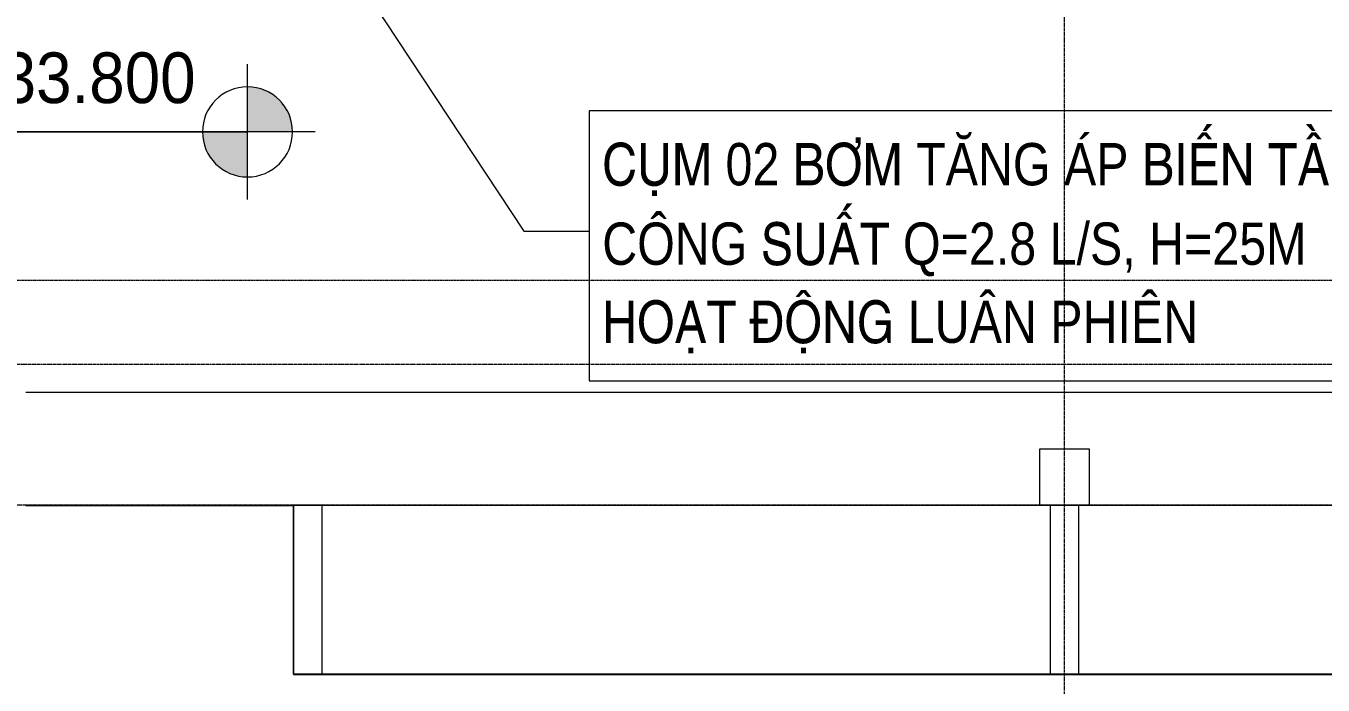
# Model space of a CAD drawing. Header units: millimetres. Extents: x 27447 to 239197, y -15958 to 82878.
# Drawn here: x 84378 to 93589, y 23260 to 27941 of the extents above; entities that cross this region are included whole.
import ezdxf

# ---------------------------------------------------------------- set-up
doc = ezdxf.new("R2010")
doc.units = ezdxf.units.MM
doc.linetypes.add('Dash Dot 3_16_', pattern=[7.9375, 4.7625, -1.5875, 0, -1.5875])
doc.linetypes.add('Grid Line', pattern=[22.225, 12.7, -3.175, 3.175, -3.175])
for name, color, linetype, lineweight in [('0-1', 7, 'Continuous', 5), ('A-FLOR-1', 7, 'Continuous', 9), ('A-WALL', 113, 'Continuous', 9), ('G-ANNO-DIMS', 111, 'Continuous', 9), ('G-ANNO-SYMB-1', 111, 'Dash Dot 3_16_', 18), ('G-IMPT', 8, 'Continuous', 9), ('G-IMPT-2', 7, 'Continuous', 9), ('M-EQPM', 50, 'Continuous', 9), ('S-COLS-1', 7, 'Continuous', 9), ('S-GRID-1', 1, 'Grid Line', 9)]:
    doc.layers.add(name, color=color, linetype=linetype, lineweight=lineweight)
doc.styles.add('Arial_2', font='arial_0.ttf', dxfattribs={"width": 0.9, "height": 360})
doc.styles.add('VNI-Helve-Condense', font='VHELVCN.TTF', dxfattribs={"height": 300})

# ---------------------------------------------------------------- blocks, each defined once
blk = doc.blocks.new('NCV_TKTC_KET CAU_rvt-1-TKCS_MB TẦNG MÁI')
at = {"layer": 'A-FLOR-1'}
for p, q in [((116902.6, 25337.4), (84377.6, 25337.4)), ((84377.6, 24537.4), (116102.6, 24537.4))]:
    blk.add_line(p, q, dxfattribs=at)
at = {"layer": 'S-COLS-1'}
for p, q in [((91577.6, 24936.9), (91927.6, 24936.9)), ((91577.6, 24737.4), (91577.6, 24936.9)), ((91927.6, 24936.9), (91927.6, 24737.4)), ((91577.6, 24537.4), (91577.6, 24737.4)), ((91927.6, 24737.4), (91927.6, 24537.4)), ((91577.6, 24536.9), (91577.6, 24537.4)), ((91927.6, 24536.9), (91577.6, 24536.9)), ((91927.6, 24537.4), (91927.6, 24536.9))]:
    blk.add_line(p, q, dxfattribs=at)
blk = doc.blocks.new('TKTC_XREF_260130_MB TUM MAI - TKTC_XREF_260130_MB TUM MAI_dwg-4167669-TKCS_MB TẦNG MÁI')
at = {"layer": 'G-IMPT', "flags": 128}
blk.add_lwpolyline([(-118774.2, -836632.8), (-116874.2, -836632.8), (-116874.2, -837832.4), (-108099.2, -837832.4), (-108099.2, -836632.4), (-103374.2, -836632.4), (-103374.2, -837832.4), (-99899.2, -837832.4), (-99899.2, -836632.4), (-95174.2, -836632.4), (-95174.2, -837832.4), (-91699.2, -837832.4), (-91699.2, -836632.4), (-87049.2, -836632.4)], dxfattribs=at)
blk = doc.blocks.new('TKTC_XREF_260130_MB TUM MAI - TKTC_XREF_251221_MB TUM MAI-2041484-TKCS_MB TẦNG MÁI')
blk.add_blockref('TKTC_XREF_260130_MB TUM MAI - TKTC_XREF_260130_MB TUM MAI_dwg-4167669-TKCS_MB TẦNG MÁI', (169499.2, 843934.4))
blk = doc.blocks.new('TKTC_QUAT HUT KHOI_260130 - TKTC_QUAT HUT KHOI_260130_dwg-4168555-TKCS_MB TẦNG MÁI')
at = {"layer": 'G-IMPT', "flags": 128}
blk.add_lwpolyline([(84377.5, 24540.2), (86277.5, 24540.2), (86277.5, 23340.6), (95052.5, 23340.6), (95052.5, 24540.6)], dxfattribs=at)
blk = doc.blocks.new('TKTC_QUAT HUT KHOI_260130 - TKTC_QUAT HUT KHOI_260130-2046036-TKCS_MB TẦNG MÁI')
blk.add_blockref('TKTC_QUAT HUT KHOI_260130 - TKTC_QUAT HUT KHOI_260130_dwg-4168555-TKCS_MB TẦNG MÁI', (-33652.5, -17238.6))
blk = doc.blocks.new('TKTC_BON NUOC MAI_260130 - TKTC_BON NUOC MAI_260130_dwg-3426650-TKCS_MB TẦNG MÁI')
at = {"layer": 'G-IMPT', "flags": 128}
for points in [[(-116853.2, -832242.4), (-115239.7, -834686.9), (-114774.2, -834686.9)], [(-116874.2, -836634), (-116874.2, -837832.4), (-108099.2, -837832.4), (-108099.2, -836634)]]:
    blk.add_lwpolyline(points, dxfattribs=at)
blk.add_lwpolyline([(-114774.2, -835751.4), (-108352.5, -835751.4), (-108352.5, -833833.4), (-114774.2, -833833.4)], close=True, dxfattribs=at)
at = {"layer": 'G-IMPT-2', "char_height": 300, "attachment_point": 1, "line_spacing_factor": 1.081022, "style": 'VNI-Helve-Condense'}
for s, insert, width, rotation in [('CUÏM 02 BÔM TAÊNG AÙP BIEÁN TAÀN 02', (-114681.7, -834062.1), 7495.729, 359.99867), ('COÂNG SUAÁT Q=2.8 L/S, H=25M', (-114681.7, -834626.5), 6220.741, 0.00133), ('HOAÏT ÑOÄNG LUAÂN PHIEÂN', (-114681.7, -835181), 5175.175, 0.00133)]:
    blk.add_mtext(s, dxfattribs=dict(at, insert=insert, width=width, rotation=rotation))
blk = doc.blocks.new('TKTC_BON NUOC MAI_260130 - TKTC_BON NUOC MAI_260130-2047084-TKCS_MB TẦNG MÁI')
blk.add_blockref('TKTC_BON NUOC MAI_260130 - TKTC_BON NUOC MAI_260130_dwg-3426650-TKCS_MB TẦNG MÁI', (169499.2, 843934.4))
blk = doc.blocks.new('Spot Elevations - M_Spot Elevation - Target Filled-350595-TKCS_MB TẦNG MÁI')
at = {"layer": 'G-ANNO-DIMS'}
h = blk.add_hatch(color=256, dxfattribs=at)
edge = h.paths.add_edge_path()
edge.add_line((0, 0), (-2, 0))
edge.add_arc((0, 0), 2, 90, 180, ccw=False)
edge.add_line((0, 2), (0, 0))
h = blk.add_hatch(color=256, dxfattribs=at)
edge = h.paths.add_edge_path()
edge.add_line((0, 0), (2, 0))
edge.add_arc((0, 0), 2, 270, 360, ccw=False)
edge.add_line((0, -2), (0, 0))
for p, q in [((0, -3), (0, 3)), ((-3, 0), (14, 0))]:
    blk.add_line(p, q, dxfattribs=at)
blk.add_circle((0, 0), 2, dxfattribs=at)

msp = doc.modelspace()

# ---------------------------------------------------------------- linework, layer by layer
at = {"layer": 'A-WALL'}
for p, q in [((86277.6, 23337.4), (86277.6, 24536.9)), ((86477.6, 24536.9), (86277.6, 24536.9)), ((86477.6, 24536.9), (86477.6, 23337.4)), ((91652.6, 23337.4), (91652.6, 24536.9)), ((91852.6, 24536.9), (91852.6, 23337.4)), ((86477.6, 23337.4), (86277.6, 23337.4)), ((91652.6, 23337.4), (91852.6, 23337.4))]:
    msp.add_line(p, q, dxfattribs=at)
at = {"layer": 'G-ANNO-DIMS'}
for p, q in [((84280.8, 27188.8), (84689, 27188.8)), ((84689, 27188.8), (85950.9, 27188.8))]:
    msp.add_line(p, q, dxfattribs=at)
at = {"layer": 'G-ANNO-SYMB-1'}
msp.add_line((27827.8, 26135.3), (134582.2, 26135.3), dxfattribs=at)
at = {"layer": 'S-GRID-1'}
for p, q in [((91752.6, 18752.8), (91752.6, 76561)), ((126167.4, 25536.9), (36023.1, 25536.9)), ((128199.4, 24536.9), (33991.1, 24536.9))]:
    msp.add_line(p, q, dxfattribs=at)

# ---------------------------------------------------------------- block references
at = {"layer": '0-1'}
msp.add_blockref('NCV_TKTC_KET CAU_rvt-1-TKCS_MB TẦNG MÁI', (0, 0), dxfattribs=at)
at = {"layer": 'G-ANNO-DIMS', "extrusion": (0, 0, -1), "xscale": 159.9999999999999, "yscale": 159.9999999999999, "zscale": 159.9999999999999}
msp.add_blockref('Spot Elevations - M_Spot Elevation - Target Filled-350595-TKCS_MB TẦNG MÁI', (-85950.9, 27188.8), dxfattribs=at)
at = {"layer": 'M-EQPM'}
for name, p in [('TKTC_BON NUOC MAI_260130 - TKTC_BON NUOC MAI_260130-2047084-TKCS_MB TẦNG MÁI', (33652.6, 17236.9)), ('TKTC_QUAT HUT KHOI_260130 - TKTC_QUAT HUT KHOI_260130-2046036-TKCS_MB TẦNG MÁI', (33652.6, 17235.3)), ('TKTC_XREF_260130_MB TUM MAI - TKTC_XREF_251221_MB TUM MAI-2041484-TKCS_MB TẦNG MÁI', (33652.6, 17233.6))]:
    msp.add_blockref(name, p, dxfattribs=at)

# ---------------------------------------------------------------- texts
at = {"layer": 'G-ANNO-DIMS', "insert": (83933.7, 27753.1), "char_height": 360, "width": 1961.298, "attachment_point": 1, "line_spacing_factor": 0.941778, "style": 'Arial_2'}
msp.add_mtext('+33.800', dxfattribs=at)

doc.saveas('drawing.dxf')
